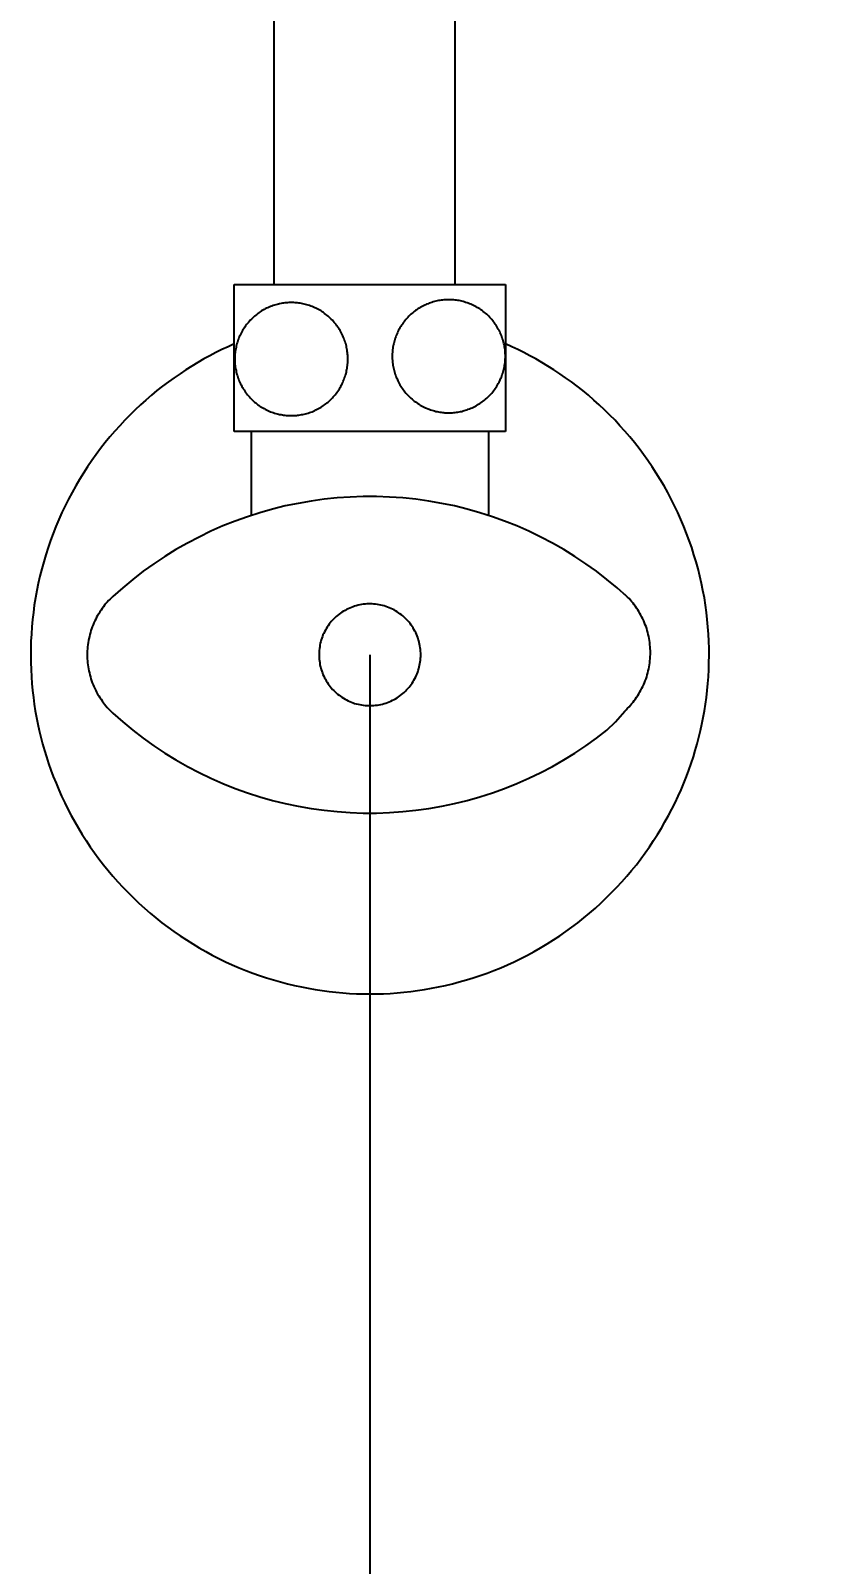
# Model space of a CAD drawing. Header units: millimetres. Extents: x 9401 to 11826, y -521 to 2909.
# Drawn here: x 10102.1 to 10173.3, y 593.8 to 729.4 of the extents above; entities that cross this region are included whole.
import ezdxf
from ezdxf.lldxf.tags import DXFTag

# ---------------------------------------------------------------- set-up
doc = ezdxf.new("R2010")
doc.units = ezdxf.units.MM
doc.header["$LTSCALE"] = 0.2
doc.layers.add('BU', color=7, linetype='Continuous')
doc.layers.add('LINE', color=7, linetype='Continuous', lineweight=25)
doc.styles.add('h', font='', dxfattribs={"height": 28})
doc.styles.get('h').set_extended_font_data('Haansoft Batang')
tags = doc.linetypes.add('Amconstr', pattern=[9999, 9999, 0]).pattern_tags.tags
tags[6:7] = [DXFTag(74, 4), DXFTag(75, 0), DXFTag(340, '0'), DXFTag(46, 1.0), DXFTag(50, 0.0), DXFTag(44, 0.0), DXFTag(45, 0.0)]
tags[4:5] = [DXFTag(74, 4), DXFTag(75, 0), DXFTag(340, '0'), DXFTag(46, 1.0), DXFTag(50, 0.0), DXFTag(44, 0.0), DXFTag(45, 0.0)]
doc.dimstyles.new('AM_ISO$0', dxfattribs={"dimtxt": 28, "dimasz": 24, "dimexe": 10, "dimexo": 0, "dimgap": 10, "dimtad": 1, "dimdec": 0, "dimdsep": 46, "dimtxsty": 'h', "dimcen": -5, "dimclrd": 256, "dimclre": 256, "dimclrt": 256, "dimadec": 0, "dimazin": 2, "dimtp": 0.1, "dimtm": 0.1, "dimtfac": 0.71, "dimtdec": 0, "dimtmove": 0, "dimatfit": 3, "dimfxl": 0, "dimlwd": -1, "dimlwe": -1, "dimarcsym": 0})

# ---------------------------------------------------------------- blocks, each defined once
blk = doc.blocks.new('*D9')
at = {"layer": 'Defpoints', "color": 0, "linetype": 'Amconstr'}
for p in [(10132.07, 674.24), (10282.07, 674.24), (10282.07, 435.91)]:
    blk.add_point(p, dxfattribs=at)
at = {"layer": 'LINE', "linetype": 'ByBlock'}
for p, q in [((10132.07, 674.24), (10132.07, 425.91)), ((10282.07, 674.24), (10282.07, 425.91)), ((10156.07, 435.91), (10258.07, 435.91))]:
    blk.add_line(p, q, dxfattribs=at)
at = {"layer": 'LINE', "linetype": 'Amconstr'}
for points in [[(10156.07, 439.91), (10156.07, 431.91), (10132.07, 435.91)], [(10258.07, 439.91), (10258.07, 431.91), (10282.07, 435.91)]]:
    blk.add_solid(points, dxfattribs=at)
at = {"layer": 'LINE', "linetype": 'Amconstr', "insert": (10207.07, 459.94), "char_height": 28, "attachment_point": 5, "style": 'h'}
blk.add_mtext('150', dxfattribs=at)

msp = doc.modelspace()

# ---------------------------------------------------------------- linework, layer by layer
at = {"layer": 'BU', "color": 7}
for points in [[(10123.57, 792.64), (10123.57, 706.99)], [(10139.57, 791.33), (10139.57, 706.99)]]:
    msp.add_lwpolyline(points, dxfattribs=at)
at = {"layer": 'BU', "color": 0}
for points in [[(10120.07, 693.99), (10120.07, 706.99)], [(10120.07, 706.99), (10144.07, 706.99)], [(10144.07, 706.99), (10144.07, 693.99)], [(10144.05, 700.64), (10144.05, 700.75), (10144.04, 700.86), (10144.04, 700.98), (10144.03, 701.09), (10144.02, 701.2), (10144, 701.32), (10143.99, 701.44), (10143.97, 701.55), (10143.94, 701.67), (10143.92, 701.78), (10143.89, 701.9), (10143.86, 702.02), (10143.82, 702.13), (10143.78, 702.25), (10143.74, 702.37), (10143.7, 702.48), (10143.65, 702.6), (10143.6, 702.71), (10143.55, 702.83), (10143.49, 702.94), (10143.43, 703.05), (10143.37, 703.16), (10143.3, 703.27), (10143.23, 703.38), (10143.16, 703.48), (10143.09, 703.59), (10143.01, 703.69), (10142.93, 703.79), (10142.85, 703.89), (10142.76, 703.99), (10142.67, 704.08), (10142.58, 704.18), (10142.49, 704.27), (10142.4, 704.36), (10142.3, 704.44), (10142.2, 704.52), (10142.1, 704.6), (10142, 704.68), (10141.89, 704.75), (10141.78, 704.83), (10141.68, 704.89), (10141.57, 704.96), (10141.46, 705.02), (10141.35, 705.08), (10141.23, 705.14), (10141.12, 705.19), (10141, 705.24), (10140.89, 705.29), (10140.77, 705.33), (10140.66, 705.38), (10140.54, 705.41), (10140.42, 705.45), (10140.31, 705.48), (10140.19, 705.51), (10140.07, 705.53), (10139.96, 705.56), (10139.84, 705.58), (10139.73, 705.6), (10139.61, 705.61), (10139.5, 705.62), (10139.38, 705.63), (10139.27, 705.64), (10139.16, 705.64), (10139.05, 705.64), (10138.94, 705.64), (10138.83, 705.64), (10138.71, 705.63), (10138.6, 705.62), (10138.49, 705.61), (10138.37, 705.6), (10138.25, 705.58), (10138.14, 705.56), (10138.02, 705.53), (10137.91, 705.51), (10137.79, 705.48), (10137.67, 705.45), (10137.56, 705.41), (10137.44, 705.38), (10137.32, 705.33), (10137.21, 705.29), (10137.09, 705.24), (10136.98, 705.19), (10136.87, 705.14), (10136.75, 705.08), (10136.64, 705.02), (10136.53, 704.96), (10136.42, 704.89), (10136.31, 704.83), (10136.21, 704.75), (10136.1, 704.68), (10136, 704.6), (10135.9, 704.52), (10135.8, 704.44), (10135.7, 704.36), (10135.61, 704.27), (10135.51, 704.18), (10135.42, 704.08), (10135.34, 703.99), (10135.25, 703.89), (10135.17, 703.79), (10135.09, 703.69), (10135.01, 703.59), (10134.94, 703.48), (10134.86, 703.38), (10134.8, 703.27), (10134.73, 703.16), (10134.67, 703.05), (10134.61, 702.94), (10134.55, 702.83), (10134.5, 702.71), (10134.45, 702.6), (10134.4, 702.48), (10134.36, 702.37), (10134.31, 702.25), (10134.28, 702.13), (10134.24, 702.02), (10134.21, 701.9), (10134.18, 701.78), (10134.16, 701.67), (10134.13, 701.55), (10134.11, 701.44), (10134.1, 701.32), (10134.08, 701.2), (10134.07, 701.09), (10134.06, 700.98), (10134.05, 700.86), (10134.05, 700.75), (10134.05, 700.64), (10134.05, 700.53), (10134.05, 700.42), (10134.06, 700.31), (10134.07, 700.19), (10134.08, 700.08), (10134.1, 699.96), (10134.11, 699.85), (10134.13, 699.73), (10134.16, 699.62), (10134.18, 699.5), (10134.21, 699.38), (10134.24, 699.27), (10134.28, 699.15), (10134.31, 699.03), (10134.36, 698.92), (10134.4, 698.8), (10134.45, 698.69), (10134.5, 698.57), (10134.55, 698.46), (10134.61, 698.34), (10134.67, 698.23), (10134.73, 698.12), (10134.8, 698.01), (10134.86, 697.91), (10134.94, 697.8), (10135.01, 697.69), (10135.09, 697.59), (10135.17, 697.49), (10135.25, 697.39), (10135.34, 697.29), (10135.42, 697.2), (10135.51, 697.11), (10135.61, 697.02), (10135.7, 696.93), (10135.8, 696.84), (10135.9, 696.76), (10136, 696.68), (10136.1, 696.6), (10136.21, 696.53), (10136.31, 696.46), (10136.42, 696.39), (10136.53, 696.32), (10136.64, 696.26), (10136.75, 696.2), (10136.87, 696.14), (10136.98, 696.09), (10137.09, 696.04), (10137.21, 695.99), (10137.32, 695.95), (10137.44, 695.91), (10137.56, 695.87), (10137.67, 695.83), (10137.79, 695.8), (10137.91, 695.77), (10138.02, 695.75), (10138.14, 695.72), (10138.25, 695.7), (10138.37, 695.69), (10138.49, 695.67), (10138.6, 695.66), (10138.71, 695.65), (10138.83, 695.65), (10138.94, 695.64), (10139.05, 695.64), (10139.16, 695.64), (10139.27, 695.65), (10139.38, 695.65), (10139.5, 695.66), (10139.61, 695.67), (10139.73, 695.69), (10139.84, 695.7), (10139.96, 695.72), (10140.07, 695.75), (10140.19, 695.77), (10140.31, 695.8), (10140.42, 695.83), (10140.54, 695.87), (10140.66, 695.91), (10140.77, 695.95), (10140.89, 695.99), (10141, 696.04), (10141.12, 696.09), (10141.23, 696.14), (10141.35, 696.2), (10141.46, 696.26), (10141.57, 696.32), (10141.68, 696.39), (10141.78, 696.46), (10141.89, 696.53), (10142, 696.6), (10142.1, 696.68), (10142.2, 696.76), (10142.3, 696.84), (10142.4, 696.93), (10142.49, 697.02), (10142.58, 697.11), (10142.67, 697.2), (10142.76, 697.29), (10142.85, 697.39), (10142.93, 697.49), (10143.01, 697.59), (10143.09, 697.69), (10143.16, 697.8), (10143.23, 697.91), (10143.3, 698.01), (10143.37, 698.12), (10143.43, 698.23), (10143.49, 698.34), (10143.55, 698.46), (10143.6, 698.57), (10143.65, 698.69), (10143.7, 698.8), (10143.74, 698.92), (10143.78, 699.03), (10143.82, 699.15), (10143.86, 699.27), (10143.89, 699.38), (10143.92, 699.5), (10143.94, 699.62), (10143.97, 699.73), (10143.99, 699.85), (10144, 699.96), (10144.02, 700.08), (10144.03, 700.19), (10144.04, 700.31), (10144.04, 700.42), (10144.05, 700.53), (10144.05, 700.64)], [(10130.12, 700.39), (10130.12, 700.5), (10130.12, 700.61), (10130.11, 700.73), (10130.1, 700.84), (10130.09, 700.96), (10130.07, 701.07), (10130.06, 701.19), (10130.04, 701.3), (10130.01, 701.42), (10129.99, 701.53), (10129.96, 701.65), (10129.93, 701.77), (10129.89, 701.88), (10129.85, 702), (10129.81, 702.12), (10129.77, 702.23), (10129.72, 702.35), (10129.67, 702.46), (10129.62, 702.58), (10129.56, 702.69), (10129.5, 702.8), (10129.44, 702.91), (10129.37, 703.02), (10129.31, 703.13), (10129.23, 703.23), (10129.16, 703.34), (10129.08, 703.44), (10129, 703.54), (10128.92, 703.64), (10128.83, 703.74), (10128.75, 703.83), (10128.66, 703.93), (10128.56, 704.02), (10128.47, 704.11), (10128.37, 704.19), (10128.27, 704.27), (10128.17, 704.35), (10128.07, 704.43), (10127.96, 704.51), (10127.86, 704.58), (10127.75, 704.65), (10127.64, 704.71), (10127.53, 704.77), (10127.42, 704.83), (10127.3, 704.89), (10127.19, 704.94), (10127.08, 704.99), (10126.96, 705.04), (10126.85, 705.08), (10126.73, 705.13), (10126.61, 705.16), (10126.5, 705.2), (10126.38, 705.23), (10126.26, 705.26), (10126.15, 705.29), (10126.03, 705.31), (10125.91, 705.33), (10125.8, 705.35), (10125.68, 705.36), (10125.57, 705.37), (10125.46, 705.38), (10125.34, 705.39), (10125.23, 705.39), (10125.12, 705.39), (10125.01, 705.39), (10124.9, 705.39), (10124.78, 705.38), (10124.67, 705.37), (10124.56, 705.36), (10124.44, 705.35), (10124.33, 705.33), (10124.21, 705.31), (10124.09, 705.29), (10123.98, 705.26), (10123.86, 705.23), (10123.74, 705.2), (10123.63, 705.16), (10123.51, 705.13), (10123.4, 705.08), (10123.28, 705.04), (10123.17, 704.99), (10123.05, 704.94), (10122.94, 704.89), (10122.82, 704.83), (10122.71, 704.77), (10122.6, 704.71), (10122.49, 704.65), (10122.38, 704.58), (10122.28, 704.51), (10122.17, 704.43), (10122.07, 704.35), (10121.97, 704.27), (10121.87, 704.19), (10121.77, 704.11), (10121.68, 704.02), (10121.59, 703.93), (10121.49, 703.83), (10121.41, 703.74), (10121.32, 703.64), (10121.24, 703.54), (10121.16, 703.44), (10121.08, 703.34), (10121.01, 703.23), (10120.94, 703.13), (10120.87, 703.02), (10120.8, 702.91), (10120.74, 702.8), (10120.68, 702.69), (10120.62, 702.58), (10120.57, 702.46), (10120.52, 702.35), (10120.47, 702.23), (10120.43, 702.12), (10120.39, 702), (10120.35, 701.88), (10120.31, 701.77), (10120.28, 701.65), (10120.25, 701.53), (10120.23, 701.42), (10120.2, 701.3), (10120.18, 701.19), (10120.17, 701.07), (10120.15, 700.96), (10120.14, 700.84), (10120.13, 700.73), (10120.13, 700.61), (10120.12, 700.5), (10120.12, 700.39), (10120.12, 700.28), (10120.13, 700.17), (10120.13, 700.06), (10120.14, 699.94), (10120.15, 699.83), (10120.17, 699.71), (10120.18, 699.6), (10120.2, 699.48), (10120.23, 699.37), (10120.25, 699.25), (10120.28, 699.13), (10120.31, 699.02), (10120.35, 698.9), (10120.39, 698.78), (10120.43, 698.67), (10120.47, 698.55), (10120.52, 698.44), (10120.57, 698.32), (10120.62, 698.21), (10120.68, 698.1), (10120.74, 697.98), (10120.8, 697.87), (10120.87, 697.76), (10120.94, 697.66), (10121.01, 697.55), (10121.08, 697.44), (10121.16, 697.34), (10121.24, 697.24), (10121.32, 697.14), (10121.41, 697.04), (10121.49, 696.95), (10121.59, 696.86), (10121.68, 696.77), (10121.77, 696.68), (10121.87, 696.59), (10121.97, 696.51), (10122.07, 696.43), (10122.17, 696.35), (10122.28, 696.28), (10122.38, 696.21), (10122.49, 696.14), (10122.6, 696.07), (10122.71, 696.01), (10122.82, 695.95), (10122.94, 695.89), (10123.05, 695.84), (10123.17, 695.79), (10123.28, 695.74), (10123.4, 695.7), (10123.51, 695.66), (10123.63, 695.62), (10123.74, 695.58), (10123.86, 695.55), (10123.98, 695.52), (10124.09, 695.5), (10124.21, 695.48), (10124.33, 695.46), (10124.44, 695.44), (10124.56, 695.42), (10124.67, 695.41), (10124.78, 695.4), (10124.9, 695.4), (10125.01, 695.39), (10125.12, 695.39), (10125.23, 695.39), (10125.34, 695.4), (10125.46, 695.4), (10125.57, 695.41), (10125.68, 695.42), (10125.8, 695.44), (10125.91, 695.46), (10126.03, 695.48), (10126.15, 695.5), (10126.26, 695.52), (10126.38, 695.55), (10126.5, 695.58), (10126.61, 695.62), (10126.73, 695.66), (10126.85, 695.7), (10126.96, 695.74), (10127.08, 695.79), (10127.19, 695.84), (10127.3, 695.89), (10127.42, 695.95), (10127.53, 696.01), (10127.64, 696.07), (10127.75, 696.14), (10127.86, 696.21), (10127.96, 696.28), (10128.07, 696.35), (10128.17, 696.43), (10128.27, 696.51), (10128.37, 696.59), (10128.47, 696.68), (10128.56, 696.77), (10128.66, 696.86), (10128.75, 696.95), (10128.83, 697.04), (10128.92, 697.14), (10129, 697.24), (10129.08, 697.34), (10129.16, 697.44), (10129.23, 697.55), (10129.31, 697.66), (10129.37, 697.76), (10129.44, 697.87), (10129.5, 697.98), (10129.56, 698.1), (10129.62, 698.21), (10129.67, 698.32), (10129.72, 698.44), (10129.77, 698.55), (10129.81, 698.67), (10129.85, 698.78), (10129.89, 698.9), (10129.93, 699.02), (10129.96, 699.13), (10129.99, 699.25), (10130.01, 699.37), (10130.04, 699.48), (10130.06, 699.6), (10130.07, 699.71), (10130.09, 699.83), (10130.1, 699.94), (10130.11, 700.06), (10130.12, 700.17), (10130.12, 700.28), (10130.12, 700.39)], [(10120.07, 701.73), (10119.53, 701.49), (10118.99, 701.24), (10118.45, 700.97), (10117.91, 700.69), (10117.38, 700.4), (10116.85, 700.09), (10116.32, 699.77), (10115.8, 699.44), (10115.28, 699.1), (10114.76, 698.74), (10114.25, 698.37), (10113.74, 697.99), (10113.24, 697.6), (10112.75, 697.19), (10112.26, 696.77), (10111.79, 696.34), (10111.31, 695.9), (10110.85, 695.44), (10110.39, 694.98), (10109.95, 694.5), (10109.51, 694.01), (10109.08, 693.52), (10108.67, 693.01), (10108.26, 692.49), (10107.86, 691.96), (10107.48, 691.42), (10107.1, 690.87), (10106.74, 690.31), (10106.39, 689.75), (10106.05, 689.18), (10105.73, 688.59), (10105.42, 688.01), (10105.12, 687.41), (10104.83, 686.81), (10104.56, 686.2), (10104.3, 685.59), (10104.06, 684.97), (10103.83, 684.35), (10103.61, 683.72), (10103.41, 683.09), (10103.22, 682.46), (10103.05, 681.83), (10102.89, 681.19), (10102.74, 680.55), (10102.61, 679.91), (10102.5, 679.27), (10102.39, 678.63), (10102.31, 677.99), (10102.23, 677.35), (10102.17, 676.71), (10102.13, 676.07), (10102.09, 675.44), (10102.08, 674.8), (10102.07, 674.17), (10102.08, 673.55), (10102.1, 672.92), (10102.13, 672.3), (10102.18, 671.69), (10102.24, 671.08), (10102.31, 670.47), (10102.39, 669.87), (10102.48, 669.28), (10102.59, 668.69), (10102.7, 668.11), (10102.83, 667.53), (10102.97, 666.95), (10103.12, 666.37), (10103.29, 665.78), (10103.46, 665.2), (10103.65, 664.62), (10103.86, 664.04), (10104.07, 663.46), (10104.31, 662.88), (10104.55, 662.3), (10104.81, 661.72), (10105.08, 661.15), (10105.36, 660.58), (10105.66, 660.02), (10105.97, 659.45), (10106.29, 658.9), (10106.63, 658.35), (10106.98, 657.8), (10107.34, 657.26), (10107.71, 656.72), (10108.1, 656.2), (10108.5, 655.67), (10108.92, 655.16), (10109.34, 654.66), (10109.78, 654.16), (10110.23, 653.67), (10110.69, 653.2), (10111.16, 652.73), (10111.64, 652.27), (10112.13, 651.82), (10112.64, 651.38), (10113.15, 650.96), (10113.67, 650.54), (10114.2, 650.14), (10114.74, 649.75), (10115.29, 649.37), (10115.84, 649.01), (10116.4, 648.66), (10116.97, 648.32), (10117.55, 647.99), (10118.13, 647.68), (10118.71, 647.38), (10119.3, 647.09), (10119.9, 646.82), (10120.5, 646.56), (10121.1, 646.31), (10121.71, 646.08), (10122.32, 645.87), (10122.93, 645.66), (10123.54, 645.48), (10124.16, 645.3), (10124.77, 645.14), (10125.39, 644.99), (10126.01, 644.86), (10126.62, 644.74), (10127.24, 644.63), (10127.85, 644.54), (10128.46, 644.46), (10129.07, 644.39), (10129.68, 644.33), (10130.28, 644.29), (10130.88, 644.26), (10131.48, 644.24), (10132.07, 644.24), (10132.66, 644.24), (10133.26, 644.26), (10133.86, 644.29), (10134.47, 644.33), (10135.07, 644.39), (10135.68, 644.46), (10136.29, 644.54), (10136.91, 644.63), (10137.52, 644.74), (10138.13, 644.86), (10138.75, 644.99), (10139.37, 645.14), (10139.98, 645.3), (10140.6, 645.48), (10141.21, 645.66), (10141.82, 645.87), (10142.43, 646.08), (10143.04, 646.31), (10143.64, 646.56), (10144.24, 646.82), (10144.84, 647.09), (10145.43, 647.38), (10146.01, 647.68), (10146.6, 647.99), (10147.17, 648.32), (10147.74, 648.66), (10148.3, 649.01), (10148.86, 649.37), (10149.4, 649.75), (10149.94, 650.14), (10150.47, 650.54), (10150.99, 650.96), (10151.5, 651.38), (10152.01, 651.82), (10152.5, 652.27), (10152.98, 652.73), (10153.45, 653.2), (10153.91, 653.67), (10154.36, 654.16), (10154.8, 654.66), (10155.22, 655.16), (10155.64, 655.67), (10156.04, 656.2), (10156.43, 656.72), (10156.8, 657.26), (10157.16, 657.8), (10157.51, 658.35), (10157.85, 658.9), (10158.17, 659.45), (10158.48, 660.02), (10158.78, 660.58), (10159.07, 661.15), (10159.34, 661.72), (10159.59, 662.3), (10159.84, 662.88), (10160.07, 663.46), (10160.28, 664.04), (10160.49, 664.62), (10160.68, 665.2), (10160.85, 665.78), (10161.02, 666.37), (10161.17, 666.95), (10161.31, 667.53), (10161.44, 668.11), (10161.55, 668.69), (10161.66, 669.28), (10161.75, 669.87), (10161.83, 670.47), (10161.9, 671.08), (10161.96, 671.69), (10162.01, 672.3), (10162.04, 672.92), (10162.06, 673.55), (10162.07, 674.17), (10162.07, 674.8), (10162.05, 675.44), (10162.01, 676.07), (10161.97, 676.71), (10161.91, 677.35), (10161.84, 677.99), (10161.75, 678.63), (10161.65, 679.27), (10161.53, 679.91), (10161.4, 680.55), (10161.25, 681.19), (10161.1, 681.83), (10160.92, 682.46), (10160.73, 683.09), (10160.53, 683.72), (10160.32, 684.35), (10160.08, 684.97), (10159.84, 685.59), (10159.58, 686.2), (10159.31, 686.81), (10159.02, 687.41), (10158.72, 688.01), (10158.41, 688.59), (10158.09, 689.17), (10157.75, 689.75), (10157.4, 690.31), (10157.04, 690.87), (10156.66, 691.42), (10156.28, 691.96), (10155.88, 692.49), (10155.48, 693.01), (10155.06, 693.52), (10154.63, 694.01), (10154.19, 694.5), (10153.75, 694.98), (10153.29, 695.44), (10152.83, 695.9), (10152.36, 696.34), (10151.88, 696.77), (10151.39, 697.19), (10150.9, 697.6), (10150.4, 697.99), (10149.89, 698.37), (10149.38, 698.74), (10148.87, 699.1), (10148.34, 699.44), (10147.82, 699.77), (10147.29, 700.09), (10146.76, 700.4), (10146.23, 700.69), (10145.69, 700.97), (10145.15, 701.24), (10144.61, 701.49), (10144.07, 701.73)], [(10144.07, 693.99), (10120.07, 693.99)], [(10121.57, 693.99), (10121.57, 686.56)], [(10142.57, 693.99), (10142.57, 686.56)], [(10154.8, 679.4), (10153.93, 680.17), (10153.04, 680.91), (10152.12, 681.62), (10151.17, 682.29), (10150.2, 682.93), (10149.22, 683.54), (10148.21, 684.12), (10147.18, 684.65), (10146.13, 685.16), (10145.07, 685.63), (10143.99, 686.06), (10142.9, 686.45), (10141.8, 686.8), (10140.68, 687.12), (10139.55, 687.4), (10138.42, 687.63), (10137.27, 687.83), (10136.12, 687.99), (10134.97, 688.11), (10133.81, 688.19), (10132.65, 688.23), (10131.49, 688.23), (10130.33, 688.19), (10129.17, 688.11), (10128.02, 687.99), (10126.87, 687.83), (10125.72, 687.63), (10124.59, 687.4), (10123.46, 687.12), (10122.34, 686.8), (10121.24, 686.45), (10120.15, 686.06), (10119.07, 685.63), (10118.01, 685.16), (10116.96, 684.65), (10115.93, 684.12), (10114.92, 683.54), (10113.94, 682.93), (10112.97, 682.29), (10112.03, 681.62), (10111.11, 680.91), (10110.21, 680.17), (10109.34, 679.4)], [(10109.34, 679.4), (10109.21, 679.28), (10109.09, 679.15), (10108.96, 679.03), (10108.84, 678.89), (10108.72, 678.76), (10108.61, 678.62), (10108.5, 678.47), (10108.39, 678.33), (10108.29, 678.18), (10108.18, 678.03), (10108.09, 677.87), (10107.99, 677.71), (10107.9, 677.55), (10107.82, 677.39), (10107.74, 677.23), (10107.66, 677.06), (10107.59, 676.89), (10107.52, 676.72), (10107.46, 676.54), (10107.4, 676.37), (10107.35, 676.2), (10107.3, 676.02), (10107.26, 675.84), (10107.22, 675.66), (10107.18, 675.49), (10107.15, 675.31), (10107.13, 675.13), (10107.11, 674.95), (10107.09, 674.77), (10107.08, 674.59), (10107.07, 674.42), (10107.07, 674.24), (10107.07, 674.06), (10107.08, 673.88), (10107.09, 673.71), (10107.11, 673.53), (10107.13, 673.35), (10107.15, 673.17), (10107.18, 672.99), (10107.22, 672.81), (10107.26, 672.64), (10107.3, 672.46), (10107.35, 672.28), (10107.4, 672.11), (10107.46, 671.93), (10107.52, 671.76), (10107.59, 671.59), (10107.66, 671.42), (10107.74, 671.25), (10107.82, 671.09), (10107.9, 670.92), (10107.99, 670.76), (10108.09, 670.61), (10108.18, 670.45), (10108.29, 670.3), (10108.39, 670.15), (10108.5, 670), (10108.61, 669.86), (10108.72, 669.72), (10108.84, 669.58), (10108.96, 669.45), (10109.09, 669.32), (10109.21, 669.2), (10109.34, 669.08)], [(10136.57, 674.24), (10136.57, 674.39), (10136.56, 674.55), (10136.55, 674.71), (10136.53, 674.86), (10136.5, 675.02), (10136.47, 675.17), (10136.44, 675.32), (10136.4, 675.47), (10136.35, 675.62), (10136.3, 675.77), (10136.25, 675.92), (10136.19, 676.06), (10136.12, 676.2), (10136.05, 676.34), (10135.97, 676.48), (10135.89, 676.61), (10135.81, 676.74), (10135.72, 676.87), (10135.63, 677), (10135.53, 677.12), (10135.43, 677.24), (10135.32, 677.35), (10135.21, 677.46), (10135.1, 677.57), (10134.98, 677.67), (10134.86, 677.77), (10134.73, 677.87), (10134.61, 677.96), (10134.48, 678.04), (10134.34, 678.12), (10134.21, 678.2), (10134.07, 678.27), (10133.93, 678.34), (10133.78, 678.4), (10133.64, 678.46), (10133.49, 678.51), (10133.34, 678.56), (10133.19, 678.6), (10133.04, 678.63), (10132.89, 678.66), (10132.73, 678.69), (10132.58, 678.71), (10132.42, 678.72), (10132.27, 678.73), (10132.11, 678.74), (10131.95, 678.74), (10131.8, 678.73), (10131.64, 678.72), (10131.49, 678.7), (10131.33, 678.68), (10131.18, 678.65), (10131.03, 678.62), (10130.87, 678.58), (10130.72, 678.53), (10130.58, 678.48), (10130.43, 678.43), (10130.29, 678.37), (10130.14, 678.31), (10130, 678.24), (10129.87, 678.16), (10129.73, 678.08), (10129.6, 678), (10129.47, 677.91), (10129.34, 677.82), (10129.22, 677.72), (10129.1, 677.62), (10128.99, 677.52), (10128.87, 677.41), (10128.77, 677.29), (10128.66, 677.18), (10128.56, 677.06), (10128.47, 676.93), (10128.38, 676.81), (10128.29, 676.68), (10128.21, 676.54), (10128.13, 676.41), (10128.06, 676.27), (10127.99, 676.13), (10127.92, 675.99), (10127.87, 675.84), (10127.81, 675.7), (10127.76, 675.55), (10127.72, 675.4), (10127.68, 675.25), (10127.65, 675.09), (10127.63, 674.94), (10127.6, 674.78), (10127.59, 674.63), (10127.58, 674.47), (10127.57, 674.32), (10127.57, 674.16), (10127.58, 674), (10127.59, 673.85), (10127.6, 673.69), (10127.63, 673.54), (10127.65, 673.38), (10127.68, 673.23), (10127.72, 673.08), (10127.76, 672.93), (10127.81, 672.78), (10127.87, 672.63), (10127.92, 672.49), (10127.99, 672.35), (10128.06, 672.21), (10128.13, 672.07), (10128.21, 671.93), (10128.29, 671.8), (10128.38, 671.67), (10128.47, 671.54), (10128.56, 671.42), (10128.66, 671.3), (10128.77, 671.18), (10128.87, 671.07), (10128.99, 670.96), (10129.1, 670.86), (10129.22, 670.76), (10129.34, 670.66), (10129.47, 670.57), (10129.6, 670.48), (10129.73, 670.39), (10129.87, 670.32), (10130, 670.24), (10130.14, 670.17), (10130.29, 670.11), (10130.43, 670.05), (10130.58, 669.99), (10130.72, 669.94), (10130.87, 669.9), (10131.03, 669.86), (10131.18, 669.83), (10131.33, 669.8), (10131.49, 669.78), (10131.64, 669.76), (10131.8, 669.75), (10131.95, 669.74), (10132.11, 669.74), (10132.27, 669.74), (10132.42, 669.75), (10132.58, 669.77), (10132.73, 669.79), (10132.89, 669.81), (10133.04, 669.84), (10133.19, 669.88), (10133.34, 669.92), (10133.49, 669.97), (10133.64, 670.02), (10133.78, 670.08), (10133.93, 670.14), (10134.07, 670.21), (10134.21, 670.28), (10134.34, 670.35), (10134.48, 670.44), (10134.61, 670.52), (10134.73, 670.61), (10134.86, 670.71), (10134.98, 670.81), (10135.1, 670.91), (10135.21, 671.02), (10135.32, 671.13), (10135.43, 671.24), (10135.53, 671.36), (10135.63, 671.48), (10135.72, 671.61), (10135.81, 671.73), (10135.89, 671.87), (10135.97, 672), (10136.05, 672.14), (10136.12, 672.28), (10136.19, 672.42), (10136.25, 672.56), (10136.3, 672.71), (10136.35, 672.86), (10136.4, 673.01), (10136.44, 673.16), (10136.47, 673.31), (10136.5, 673.46), (10136.53, 673.62), (10136.55, 673.77), (10136.56, 673.93), (10136.57, 674.08), (10136.57, 674.24)], [(10154.61, 669.26), (10154.74, 669.38), (10154.86, 669.51), (10154.99, 669.64), (10155.11, 669.77), (10155.22, 669.9), (10155.34, 670.04), (10155.45, 670.19), (10155.56, 670.33), (10155.66, 670.48), (10155.76, 670.63), (10155.86, 670.79), (10155.95, 670.95), (10156.04, 671.11), (10156.13, 671.27), (10156.21, 671.44), (10156.29, 671.6), (10156.36, 671.77), (10156.42, 671.94), (10156.49, 672.12), (10156.55, 672.29), (10156.6, 672.47), (10156.65, 672.64), (10156.69, 672.82), (10156.73, 673), (10156.77, 673.18), (10156.8, 673.35), (10156.82, 673.53), (10156.84, 673.71), (10156.86, 673.89), (10156.87, 674.07), (10156.88, 674.25), (10156.88, 674.42), (10156.88, 674.6), (10156.87, 674.78), (10156.86, 674.95), (10156.84, 675.13), (10156.82, 675.31), (10156.8, 675.49), (10156.77, 675.67), (10156.73, 675.85), (10156.69, 676.02), (10156.65, 676.2), (10156.6, 676.38), (10156.55, 676.55), (10156.49, 676.73), (10156.42, 676.9), (10156.36, 677.07), (10156.29, 677.24), (10156.21, 677.41), (10156.13, 677.57), (10156.04, 677.74), (10155.95, 677.9), (10155.86, 678.06), (10155.76, 678.21), (10155.66, 678.36), (10155.56, 678.51), (10155.45, 678.66), (10155.34, 678.8), (10155.22, 678.94), (10155.11, 679.08), (10154.99, 679.21), (10154.86, 679.34), (10154.74, 679.46), (10154.61, 679.58)], [(10109.34, 669.08), (10110.21, 668.31), (10111.11, 667.57), (10112.03, 666.86), (10112.97, 666.19), (10113.94, 665.54), (10114.92, 664.94), (10115.93, 664.36), (10116.96, 663.82), (10118.01, 663.32), (10119.07, 662.85), (10120.15, 662.42), (10121.24, 662.03), (10122.34, 661.68), (10123.46, 661.36), (10124.59, 661.08), (10125.72, 660.84), (10126.87, 660.64), (10128.02, 660.48), (10129.17, 660.36), (10130.33, 660.28), (10131.49, 660.24), (10132.65, 660.24), (10133.81, 660.28), (10134.97, 660.36), (10136.12, 660.48), (10137.27, 660.64), (10138.42, 660.84), (10139.55, 661.08), (10140.68, 661.36), (10141.8, 661.68), (10142.9, 662.03), (10143.99, 662.42), (10145.07, 662.85), (10146.13, 663.32), (10147.18, 663.82), (10148.21, 664.36), (10149.22, 664.94), (10150.2, 665.54), (10151.17, 666.19), (10152.12, 666.86), (10153.04, 667.57), (10153.78, 668.31), (10154.61, 669.26)]]:
    msp.add_lwpolyline(points, dxfattribs=at)

# ---------------------------------------------------------------- dimensions: what is measured, and where the dimension line sits
at = {"layer": 'LINE', "linetype": 'Amconstr'}
dim = msp.add_linear_dim(base=(10282.07, 435.91), p1=(10132.07, 674.24), p2=(10282.07, 674.24), dimstyle='AM_ISO$0', dxfattribs=at)
dim.commit()
dim.dimension.update_dxf_attribs({"geometry": '*D9', "text_midpoint": (10207.07, 459.94)})

doc.saveas('drawing.dxf')
